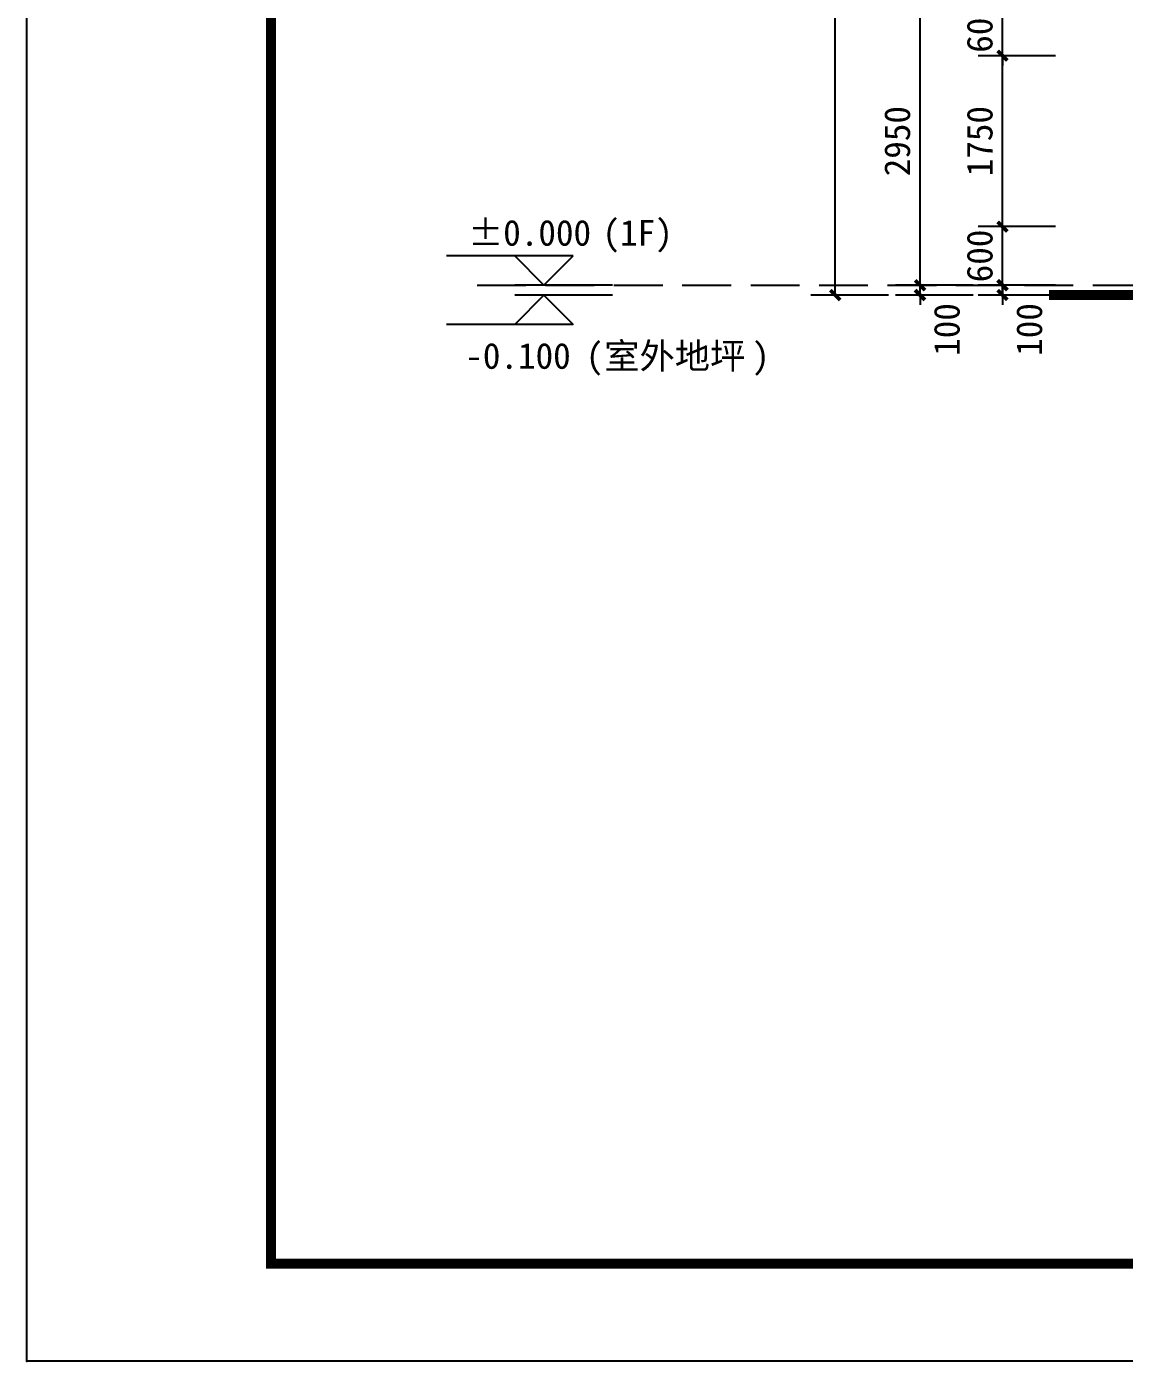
# Model space of a CAD drawing. Extents: x 646072 to 1012572, y -46617 to 16093.
# Drawn here: x 834322 to 845552, y -46567 to -32905 of the extents above; entities that cross this region are included whole.
import ezdxf

# ---------------------------------------------------------------- set-up
doc = ezdxf.new("R2010")
doc.units = 0
doc.header["$LTSCALE"] = 1000
doc.header["$MEASUREMENT"] = 0
for name, pattern in [('3#楼-HZS$0$3#楼-HZS$0$__DASH', [0.35, 0.25, -0.1]), ('3#楼-HZS$0$DOTE', [2.4200000000000004, 2, -0.2, 0.02, -0.2]), ('DASH', [0.35, 0.25, -0.1])]:
    doc.linetypes.add(name, pattern=pattern)
doc.layers.get('Defpoints').update_dxf_attribs({"color": 4, "linetype": 'DASH'})
for name, color, linetype in [('3#楼-HZS$0$3#楼-HZS$0$DIM_ELEV', 3, 'Continuous'), ('3#楼-HZS$0$3#楼-HZS$0$DOTE', 1, '3#楼-HZS$0$DOTE'), ('3#楼-HZS$0$3#楼-HZS$0$PUB_DIM', 3, 'Continuous'), ('3#楼-HZS$0$3#楼-HZS$0$PUB_TEXT', 7, 'Continuous'), ('A1-无手签$0$A-ANNO-TTLB', 7, 'Continuous')]:
    doc.layers.add(name, color=color, linetype=linetype)
doc.styles.add('3#楼-HZS$0$3#楼-HZS$0$_TCH_DIM', font='')
doc.styles.add('3#楼-HZS$0$3#楼-HZS$0$_TCH_DIM_T3', font='')
doc.styles.get('3#楼-HZS$0$3#楼-HZS$0$_TCH_DIM').set_extended_font_data('SimSun')
doc.styles.get('3#楼-HZS$0$3#楼-HZS$0$_TCH_DIM_T3').set_extended_font_data('SimSun')
doc.dimstyles.new('3#楼-HZS$0$3#楼-HZS$0$_TCH_ARCH&&100', dxfattribs={"dimtxt": 264.3459915611814, "dimasz": 100, "dimexe": 250, "dimexo": 300, "dimgap": 100, "dimtad": 1, "dimdec": 0, "dimzin": 0, "dimdsep": 46, "dimtxsty": '3#楼-HZS$0$3#楼-HZS$0$_TCH_DIM_T3', "dimblk": '3#楼-HZS$0$3#楼-HZS$0$_ArchTick', "dimcen": 0.09, "dimclrt": 7, "dimazin": 2, "dimtfac": 1, "dimtdec": 0, "dimtix": 1, "dimtmove": 2, "dimatfit": 3, "dimfxl": 100, "dimtolj": 1, "dimtzin": 0, "dimarcsym": 0})

# ---------------------------------------------------------------- blocks, each defined once
blk = doc.blocks.new('3#楼-HZS$0$3#楼-HZS$0$_ArchTick')
at = {"color": 0, "linetype": 'ByBlock', "const_width": 0.4}
blk.add_lwpolyline([(-0.5, -0.5), (0.5, 0.5)], dxfattribs=at)
blk = doc.blocks.new('*D602')
at = {"layer": '3#楼-HZS$0$3#楼-HZS$0$PUB_DIM', "color": 0, "lineweight": -2, "transparency": 16777216}
for p, q in [((843137.9545322645, -6051.789166691249), (842344.2729375956, -6051.789166691249)), ((842594.2729375956, -35651.78916669126), (842594.2729375956, -6051.789166691249)), ((843137.9545322645, -35651.78916669126), (842344.2729375956, -35651.78916669126))]:
    blk.add_line(p, q, dxfattribs=at)
at = {"layer": 'Defpoints', "color": 0, "transparency": 16777216}
for p in [(842594.2729375956, -6051.789166691249), (843437.9545322645, -6051.789166691249), (843437.9545322645, -35651.78916669126)]:
    blk.add_point(p, dxfattribs=at)
at = {"layer": '3#楼-HZS$0$3#楼-HZS$0$PUB_DIM', "color": 0, "lineweight": -2, "transparency": 16777216, "xscale": 100, "yscale": 100, "zscale": 100}
for p, rotation in [((842594.2729375956, -6051.789166691249), 90), ((842594.2729375956, -35651.78916669126), 270)]:
    blk.add_blockref('3#楼-HZS$0$3#楼-HZS$0$_ArchTick', p, dxfattribs=dict(at, rotation=rotation))
at = {"layer": '3#楼-HZS$0$3#楼-HZS$0$PUB_DIM', "color": 7, "transparency": 16777216, "insert": (842362.0999418148, -20851.78916669149), "char_height": 264.3459915611814, "attachment_point": 5, "rotation": 90, "style": '3#楼-HZS$0$3#楼-HZS$0$_TCH_DIM_T3'}
blk.add_mtext('\\A1;29600', dxfattribs=at)
blk = doc.blocks.new('*D613')
at = {"layer": '3#楼-HZS$0$3#楼-HZS$0$PUB_DIM', "color": 0, "lineweight": -2, "transparency": 16777216}
for p, q in [((844005.995475251, -32601.78916669126), (843212.3138805821, -32601.78916669127)), ((843462.3138805821, -35551.78916669126), (843462.3138805821, -32601.78916669127)), ((844005.995475251, -35551.78916669126), (843212.3138805821, -35551.78916669126))]:
    blk.add_line(p, q, dxfattribs=at)
at = {"layer": 'Defpoints', "color": 0, "transparency": 16777216}
for p in [(843462.3138805821, -32601.78916669127), (844305.995475251, -32601.78916669126), (844305.995475251, -35551.78916669126)]:
    blk.add_point(p, dxfattribs=at)
at = {"layer": '3#楼-HZS$0$3#楼-HZS$0$PUB_DIM', "color": 0, "lineweight": -2, "transparency": 16777216, "xscale": 100, "yscale": 100, "zscale": 100}
for p, rotation in [((843462.3138805821, -32601.78916669127), 90), ((843462.3138805821, -35551.78916669126), 270)]:
    blk.add_blockref('3#楼-HZS$0$3#楼-HZS$0$_ArchTick', p, dxfattribs=dict(at, rotation=rotation))
at = {"layer": '3#楼-HZS$0$3#楼-HZS$0$PUB_DIM', "color": 7, "transparency": 16777216, "insert": (843230.1408848013, -34076.78916669149), "char_height": 264.3459915611814, "attachment_point": 5, "rotation": 90, "style": '3#楼-HZS$0$3#楼-HZS$0$_TCH_DIM_T3'}
blk.add_mtext('\\A1;2950', dxfattribs=at)
blk = doc.blocks.new('*D614')
at = {"layer": '3#楼-HZS$0$3#楼-HZS$0$PUB_DIM', "color": 0, "lineweight": -2, "transparency": 16777216}
for p, q in [((843462.3138805821, -35551.78916669126), (843462.3138805821, -35451.78916669126)), ((844005.995475251, -35551.78916669126), (843212.3138805821, -35551.78916669126)), ((844005.995475251, -35651.78916669126), (843212.3138805821, -35651.78916669126)), ((843462.3138805821, -35651.78916669126), (843462.3138805821, -35551.78916669126)), ((843462.3138805821, -35651.78916669126), (843462.3138805821, -35751.78916669126))]:
    blk.add_line(p, q, dxfattribs=at)
at = {"layer": 'Defpoints', "color": 0, "transparency": 16777216}
for p in [(843462.3138805821, -35551.78916669126), (844305.995475251, -35551.78916669126), (844305.995475251, -35651.78916669126)]:
    blk.add_point(p, dxfattribs=at)
at = {"layer": '3#楼-HZS$0$3#楼-HZS$0$PUB_DIM', "color": 0, "lineweight": -2, "transparency": 16777216, "xscale": 100, "yscale": 100, "zscale": 100}
for p, rotation in [((843462.3138805821, -35551.78916669126), 270), ((843462.3138805821, -35651.78916669126), 90)]:
    blk.add_blockref('3#楼-HZS$0$3#楼-HZS$0$_ArchTick', p, dxfattribs=dict(at, rotation=rotation))
at = {"layer": '3#楼-HZS$0$3#楼-HZS$0$PUB_DIM', "color": 7, "transparency": 16777216, "insert": (843737.3138805807, -36004.32081226086), "char_height": 264.3459915611814, "attachment_point": 5, "rotation": 90, "style": '3#楼-HZS$0$3#楼-HZS$0$_TCH_DIM_T3'}
blk.add_mtext('\\A1;100', dxfattribs=at)
blk = doc.blocks.new('*D642')
at = {"layer": '3#楼-HZS$0$3#楼-HZS$0$PUB_DIM', "color": 0, "lineweight": -2, "transparency": 16777216}
for p, q in [((844305.9954752519, -32601.78916667892), (844305.9954752519, -32501.78916667892)), ((844849.6770699208, -32601.78916667892), (844055.9954752519, -32601.78916667892)), ((844305.9954752519, -33201.8026204866), (844305.9954752519, -32601.78916667892)), ((844849.6770699208, -33201.8026204866), (844055.9954752519, -33201.8026204866)), ((844305.9954752519, -33201.8026204866), (844305.9954752519, -33301.8026204866))]:
    blk.add_line(p, q, dxfattribs=at)
at = {"layer": 'Defpoints', "color": 0, "transparency": 16777216}
for p in [(844305.9954752519, -32601.78916667892), (845149.6770699208, -32601.78916667892), (845149.6770699208, -33201.8026204866)]:
    blk.add_point(p, dxfattribs=at)
at = {"layer": '3#楼-HZS$0$3#楼-HZS$0$PUB_DIM', "color": 0, "lineweight": -2, "transparency": 16777216, "xscale": 100, "yscale": 100, "zscale": 100}
for p, rotation in [((844305.9954752519, -32601.78916667892), 270), ((844305.9954752519, -33201.8026204866), 90)]:
    blk.add_blockref('3#楼-HZS$0$3#楼-HZS$0$_ArchTick', p, dxfattribs=dict(at, rotation=rotation))
at = {"layer": '3#楼-HZS$0$3#楼-HZS$0$PUB_DIM', "color": 7, "transparency": 16777216, "insert": (844073.8224794711, -32901.795893583), "char_height": 264.3459915611814, "attachment_point": 5, "rotation": 90, "style": '3#楼-HZS$0$3#楼-HZS$0$_TCH_DIM_T3'}
blk.add_mtext('\\A1;600', dxfattribs=at)
blk = doc.blocks.new('*D643')
at = {"layer": '3#楼-HZS$0$3#楼-HZS$0$PUB_DIM', "color": 0, "lineweight": -2, "transparency": 16777216}
for p, q in [((844849.6770699208, -33201.8026204866), (844055.9954752519, -33201.8026204866)), ((844305.9954752519, -34951.8026204866), (844305.9954752519, -33201.8026204866)), ((844849.6770699208, -34951.8026204866), (844055.9954752519, -34951.8026204866))]:
    blk.add_line(p, q, dxfattribs=at)
at = {"layer": 'Defpoints', "color": 0, "transparency": 16777216}
for p in [(844305.9954752519, -33201.8026204866), (845149.6770699208, -33201.8026204866), (845149.6770699208, -34951.8026204866)]:
    blk.add_point(p, dxfattribs=at)
at = {"layer": '3#楼-HZS$0$3#楼-HZS$0$PUB_DIM', "color": 0, "lineweight": -2, "transparency": 16777216, "xscale": 100, "yscale": 100, "zscale": 100}
for p, rotation in [((844305.9954752519, -33201.8026204866), 90), ((844305.9954752519, -34951.8026204866), 270)]:
    blk.add_blockref('3#楼-HZS$0$3#楼-HZS$0$_ArchTick', p, dxfattribs=dict(at, rotation=rotation))
at = {"layer": '3#楼-HZS$0$3#楼-HZS$0$PUB_DIM', "color": 7, "transparency": 16777216, "insert": (844073.8224794711, -34076.80262048684), "char_height": 264.3459915611814, "attachment_point": 5, "rotation": 90, "style": '3#楼-HZS$0$3#楼-HZS$0$_TCH_DIM_T3'}
blk.add_mtext('\\A1;1750', dxfattribs=at)
blk = doc.blocks.new('*D644')
at = {"layer": '3#楼-HZS$0$3#楼-HZS$0$PUB_DIM', "color": 0, "lineweight": -2, "transparency": 16777216}
for p, q in [((844849.6770699208, -34951.8026204866), (844055.9954752519, -34951.8026204866)), ((844305.9954752519, -34951.8026204866), (844305.9954752519, -34851.8026204866)), ((844305.9954752519, -35551.78916667892), (844305.9954752519, -34951.8026204866)), ((844849.6770699208, -35551.78916667892), (844055.9954752519, -35551.78916667892)), ((844305.9954752519, -35551.78916667892), (844305.9954752519, -35651.78916667892))]:
    blk.add_line(p, q, dxfattribs=at)
at = {"layer": 'Defpoints', "color": 0, "transparency": 16777216}
for p in [(844305.9954752519, -34951.8026204866), (845149.6770699208, -34951.8026204866), (845149.6770699208, -35551.78916667892)]:
    blk.add_point(p, dxfattribs=at)
at = {"layer": '3#楼-HZS$0$3#楼-HZS$0$PUB_DIM', "color": 0, "lineweight": -2, "transparency": 16777216, "xscale": 100, "yscale": 100, "zscale": 100}
for p, rotation in [((844305.9954752519, -34951.8026204866), 270), ((844305.9954752519, -35551.78916667892), 90)]:
    blk.add_blockref('3#楼-HZS$0$3#楼-HZS$0$_ArchTick', p, dxfattribs=dict(at, rotation=rotation))
at = {"layer": '3#楼-HZS$0$3#楼-HZS$0$PUB_DIM', "color": 7, "transparency": 16777216, "insert": (844073.8224794711, -35251.795893583), "char_height": 264.3459915611814, "attachment_point": 5, "rotation": 90, "style": '3#楼-HZS$0$3#楼-HZS$0$_TCH_DIM_T3'}
blk.add_mtext('\\A1;600', dxfattribs=at)
blk = doc.blocks.new('*D645')
at = {"layer": '3#楼-HZS$0$3#楼-HZS$0$PUB_DIM', "color": 0, "lineweight": -2, "transparency": 16777216}
for p, q in [((844305.9954752519, -35551.78916667892), (844305.9954752519, -35451.78916667892)), ((844849.6770699208, -35551.78916667892), (844055.9954752519, -35551.78916667892)), ((844849.6770699208, -35651.78916667892), (844055.9954752519, -35651.78916667892)), ((844305.9954752519, -35651.78916667892), (844305.9954752519, -35551.78916667892)), ((844305.9954752519, -35651.78916667892), (844305.9954752519, -35751.78916667892))]:
    blk.add_line(p, q, dxfattribs=at)
at = {"layer": 'Defpoints', "color": 0, "transparency": 16777216}
for p in [(844305.9954752519, -35551.78916667892), (845149.6770699208, -35551.78916667892), (845149.6770699208, -35651.78916667892)]:
    blk.add_point(p, dxfattribs=at)
at = {"layer": '3#楼-HZS$0$3#楼-HZS$0$PUB_DIM', "color": 0, "lineweight": -2, "transparency": 16777216, "xscale": 100, "yscale": 100, "zscale": 100}
for p, rotation in [((844305.9954752519, -35551.78916667892), 270), ((844305.9954752519, -35651.78916667892), 90)]:
    blk.add_blockref('3#楼-HZS$0$3#楼-HZS$0$_ArchTick', p, dxfattribs=dict(at, rotation=rotation))
at = {"layer": '3#楼-HZS$0$3#楼-HZS$0$PUB_DIM', "color": 7, "transparency": 16777216, "insert": (844580.9954752505, -36004.32081224853), "char_height": 264.3459915611814, "attachment_point": 5, "rotation": 90, "style": '3#楼-HZS$0$3#楼-HZS$0$_TCH_DIM_T3'}
blk.add_mtext('\\A1;100', dxfattribs=at)

msp = doc.modelspace()

# ---------------------------------------------------------------- linework, layer by layer
at = {"const_width": 100}
msp.add_lwpolyline([(844783.0401198288, -35651.78916667891), (864683.9880319975, -35651.78916667891)], dxfattribs=at)
at = {"layer": '3#楼-HZS$0$3#楼-HZS$0$DIM_ELEV'}
for p, q in [((839914.6795425995, -35251.78916669125), (838618.6795425995, -35251.78916669125)), ((839614.6795425995, -35551.78916669125), (839314.6795425995, -35251.78916669125)), ((839614.6795425995, -35551.78916669125), (839914.6795425995, -35251.78916669125)), ((840314.6795425995, -35551.78916669125), (839314.6795425995, -35551.78916669125)), ((839614.6795425995, -35651.78916669125), (839314.6795425995, -35951.78916669125)), ((840314.6795425995, -35651.78916669125), (839314.6795425995, -35651.78916669125)), ((839614.6795425995, -35651.78916669125), (839914.6795425995, -35951.78916669125)), ((839914.6795425995, -35951.78916669125), (838618.6795425995, -35951.78916669125))]:
    msp.add_line(p, q, dxfattribs=at)
at = {"layer": '3#楼-HZS$0$3#楼-HZS$0$DOTE', "linetype": '3#楼-HZS$0$3#楼-HZS$0$__DASH', "ltscale": 2}
msp.add_line((838929.5044823273, -35551.78916669125), (871415.086253701, -35551.78916669125), dxfattribs=at)
at = {"layer": 'A1-无手签$0$A-ANNO-TTLB'}
msp.add_lwpolyline([(834321.9856656974, -46566.51289713772), (834321.9856656974, 12833.48710286229), (918421.9856656974, 12833.48710286229), (918421.9856656974, -46566.51289713772)], close=True, dxfattribs=at)
at = {"layer": 'A1-无手签$0$A-ANNO-TTLB', "const_width": 100}
msp.add_lwpolyline([(836821.9856656974, -45566.51289713772), (917421.9856656974, -45566.51289713772), (917421.9856656974, 11833.48710286229), (836821.9856656974, 11833.48710286229)], close=True, dxfattribs=at)
at = {"layer": 'A1-无手签$0$A-ANNO-TTLB'}
msp.add_point((834321.9856158083, -46566.51288914694), dxfattribs=at)
msp.add_point((834321.9856158083, -46566.51288914694), dxfattribs=at)
at = {"layer": 'Defpoints'}
msp.add_lwpolyline([(873860.2474082669, 11833.48710286229), (836798.5091508364, 11833.48710286229), (836798.5091508364, -45566.51289713773), (873860.2474082669, -45566.51289713773)], close=True, dxfattribs=at)

# ---------------------------------------------------------------- texts
at = {"layer": '3#楼-HZS$0$3#楼-HZS$0$PUB_TEXT', "color": 7, "style": '3#楼-HZS$0$3#楼-HZS$0$_TCH_DIM'}
for s, p in [('%%P0.000', (838837.6668843717, -35146.78916669125)), ('(1F)', (840212.6035932323, -35146.78916669125)), ('-0.100', (838809.3124539918, -36406.78916669125)), ('(', (840042.4770109539, -36406.78916669125)), ('室外地坪', (840231.5065468189, -36406.78916669125)), (')', (841743.7428337388, -36406.78916669125))]:
    msp.add_text(s, height=264.3459915611814, dxfattribs=at).set_placement(p)

# ---------------------------------------------------------------- dimensions: what is measured, and where the dimension line sits
at = {"layer": '3#楼-HZS$0$3#楼-HZS$0$PUB_DIM'}
for p1, p2, distance, picture, middle in [((843437.954532264, -35651.78916669125), (843437.954532264, -6051.789166691247), 843.6815946684219, '*D602', (842362.0999418148, -20851.78916669149)), ((845149.6770699203, -33201.80262048659), (845149.6770699203, -32601.78916667891), 843.6815946684219, '*D642', (844073.8224794711, -32901.795893583)), ((844305.9954752505, -35551.78916669125), (844305.9954752505, -32601.78916669125), 843.6815946684218, '*D613', (843230.1408848013, -34076.78916669149)), ((845149.6770699203, -34951.80262048659), (845149.6770699203, -33201.80262048659), 843.6815946684219, '*D643', (844073.8224794711, -34076.80262048684)), ((845149.6770699203, -35551.78916667891), (845149.6770699203, -34951.80262048659), 843.6815946684219, '*D644', (844073.8224794711, -35251.795893583))]:
    dim = msp.add_aligned_dim(p1=p1, p2=p2, distance=distance, dimstyle='3#楼-HZS$0$3#楼-HZS$0$_TCH_ARCH&&100', dxfattribs=at)
    dim.commit()
    dim.dimension.update_dxf_attribs({"geometry": picture, "text_midpoint": middle})
for base, p1, p2, picture, middle in [((843462.3138805821, -35551.78916669126), (844305.9954752505, -35651.78916669125), (844305.9954752505, -35551.78916669125), '*D614', (843737.3138805807, -36004.32081226086)), ((844305.9954752519, -35551.78916667892), (845149.6770699203, -35651.78916667891), (845149.6770699203, -35551.78916667891), '*D645', (844580.9954752505, -36004.32081224853))]:
    dim = msp.add_linear_dim(base=base, p1=p1, p2=p2, angle=90, dimstyle='3#楼-HZS$0$3#楼-HZS$0$_TCH_ARCH&&100', dxfattribs=at)
    dim.commit()
    dim.dimension.update_dxf_attribs({"geometry": picture, "text_midpoint": middle, "dimtype": 161})

doc.saveas('drawing.dxf')
